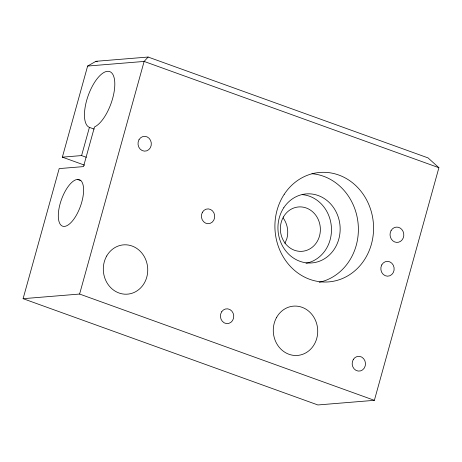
<?xml version="1.0" encoding="UTF-8"?>
<svg xmlns="http://www.w3.org/2000/svg" width="462" height="462" viewBox="0 0 462 462"><rect width="100%" height="100%" fill="white"/><g stroke="black" fill="none" stroke-linecap="round" stroke-linejoin="round"><path stroke-width="0.69" d="M23.1 298.683L59.182 168.595L83.501 166.603L94.496 126.963A29.678 12.087 -70.2 0 0 114.795 82.964A29.678 12.087 -70.2 0 0 93.145 84.742A29.678 12.087 -70.2 0 0 89.414 127.379L81.595 155.578L62.358 157.155L87.63 66.049L95.957 61.302L148.111 57.04L428.031 157.894L438.9 167.712L374.376 400.329L317.873 404.96L23.1 298.683L79.603 294.051L374.376 400.329M79.603 294.051L144.127 61.434L148.111 57.04M284.933 243.341L286.856 238.698A22.257 19.987 85.3 0 0 283.229 218.041M87.63 66.049L144.127 61.434L438.9 167.712M77.466 179.412L80.053 179.978A24.729 10.072 -70.2 0 1 75.075 217.331A24.729 10.072 -70.2 0 1 58.368 213.646A24.729 10.072 -70.2 0 1 77.466 179.412L80.862 180.636M95.957 61.302L97.315 61.787M89.414 127.379L94.138 129.083M81.595 155.578L86.319 157.282M62.358 157.155L84.615 165.182M311.971 173.712A54.903 49.295 85.3 0 1 358.252 225.317A54.903 49.295 85.3 0 1 319.207 282.299M302.165 194.623A34.621 31.087 85.3 0 1 331.421 227.581A34.621 31.087 85.3 0 1 306.011 263.259M283.414 216.996A22.257 19.987 85.3 0 0 299.653 251.34A22.257 19.987 85.3 0 0 318.041 219.046A22.257 19.987 85.3 0 0 283.414 216.996M284.222 194.3A54.903 49.295 85.3 0 0 319.248 281.653A54.903 49.295 85.3 0 0 369.236 205.561A54.903 49.295 85.3 0 0 284.222 194.3M283.812 207.686A34.621 31.087 85.3 0 0 305.902 262.774A34.621 31.087 85.3 0 0 337.427 214.79A34.621 31.087 85.3 0 0 283.812 207.686M221.679 311.769A7.421 6.664 85.3 0 0 226.415 323.573A7.421 6.664 85.3 0 0 233.171 313.294A7.421 6.664 85.3 0 0 221.679 311.769M353.418 359.263A7.421 6.664 85.3 0 0 358.148 371.067A7.421 6.664 85.3 0 0 364.905 360.787A7.421 6.664 85.3 0 0 353.418 359.263M202.402 212.254A7.421 6.664 85.3 0 0 207.813 223.7A7.421 6.664 85.3 0 0 213.946 212.942A7.421 6.664 85.3 0 0 202.402 212.254M276.663 317.307A24.729 22.205 85.3 0 0 294.704 355.469A24.729 22.205 85.3 0 0 315.136 319.594A24.729 22.205 85.3 0 0 276.663 317.307M106.687 256.023A24.729 22.205 85.3 0 0 124.728 294.184A24.729 22.205 85.3 0 0 145.155 258.31A24.729 22.205 85.3 0 0 106.687 256.023M381.722 264.951A7.421 6.664 85.3 0 0 387.491 276.189A7.421 6.664 85.3 0 0 393.272 265.182A7.421 6.664 85.3 0 0 381.722 264.951M139.016 139.691A7.421 6.664 85.3 0 0 144.427 151.143A7.421 6.664 85.3 0 0 150.56 140.379A7.421 6.664 85.3 0 0 139.016 139.691M391.089 230.578A7.669 6.884 85.3 0 0 396.685 242.406A7.669 6.884 85.3 0 0 403.014 231.283A7.669 6.884 85.3 0 0 391.089 230.578"/></g></svg>
